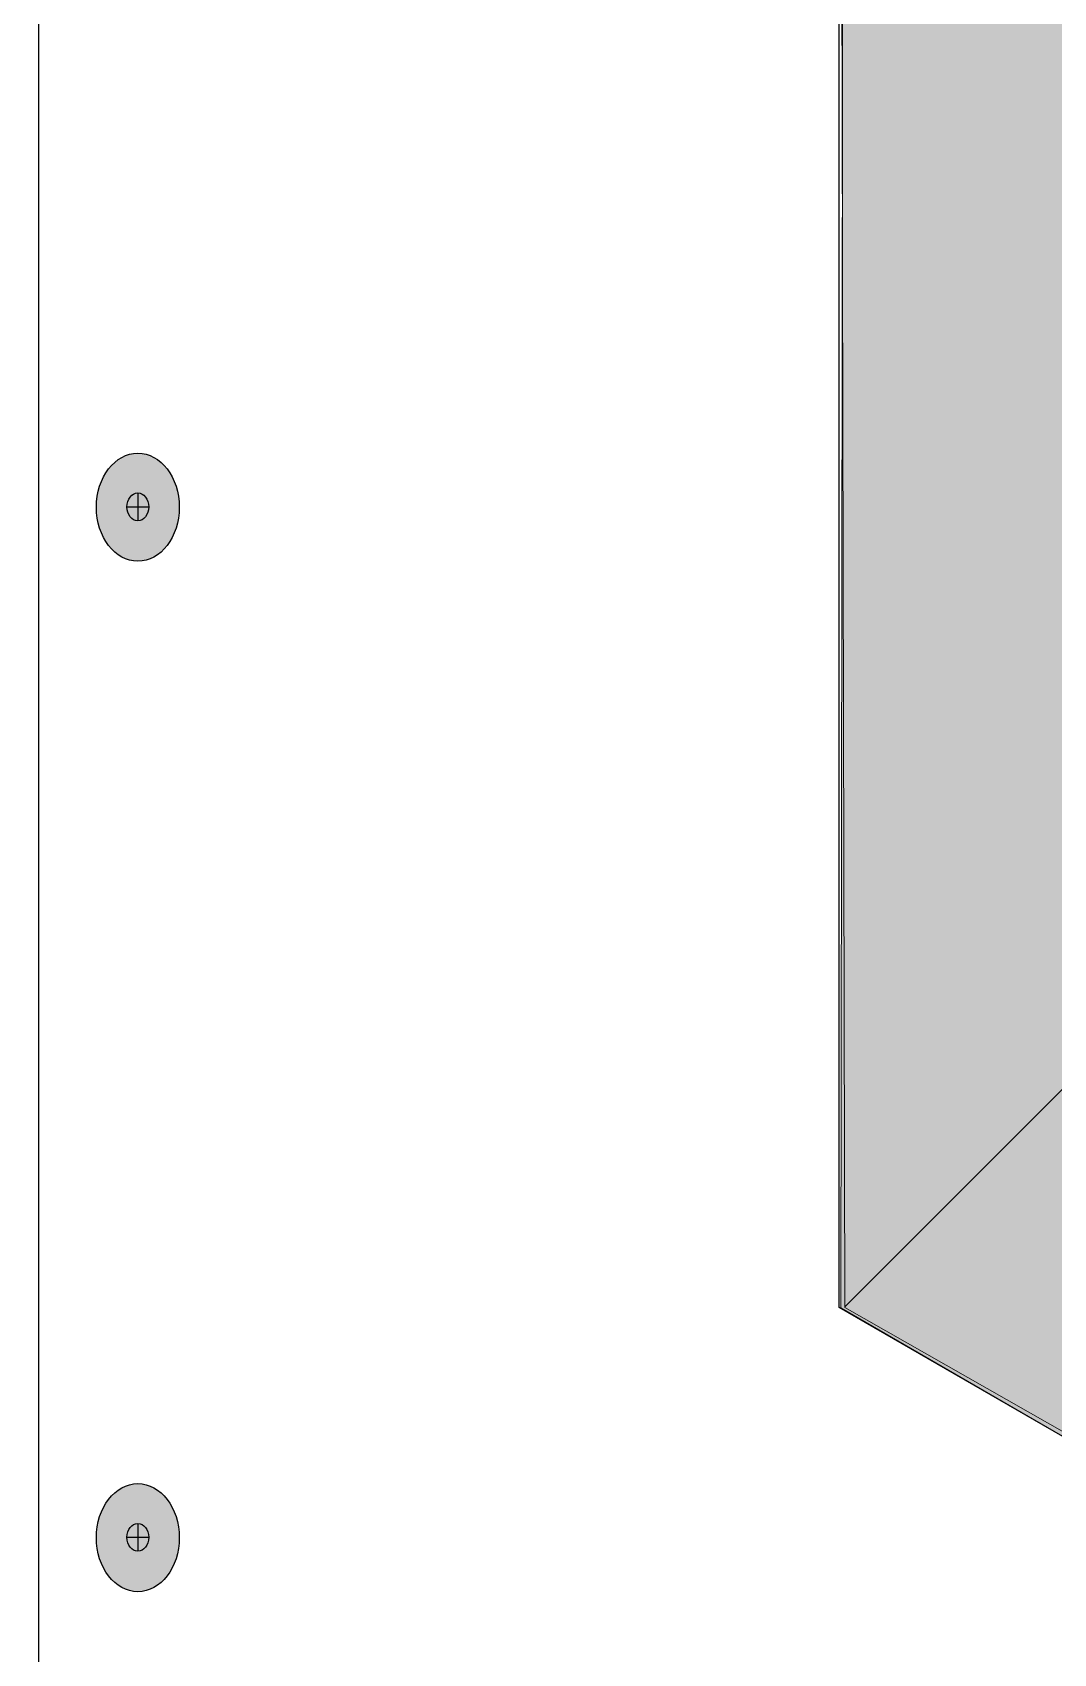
# Model space of a CAD drawing. Header units: inches. Extents: x -26 to 76, y -16 to 22.
# Drawn here: x 62.004 to 63.258, y 6.008 to 7.999 of the extents above; entities that cross this region are included whole.
import ezdxf

# ---------------------------------------------------------------- set-up
doc = ezdxf.new("R2010")
doc.units = ezdxf.units.IN
doc.header["$MEASUREMENT"] = 0
for name, color, linetype, lineweight in [('.ATI-HATCH', 7, 'Continuous', 0), ('G-ANNO-TTLB', 7, 'Continuous', 0), ('LOGOS', 7, 'Continuous', 0), ('TYVEK', 7, 'Continuous', 0)]:
    doc.layers.add(name, color=color, linetype=linetype, lineweight=lineweight)

msp = doc.modelspace()

# ---------------------------------------------------------------- hatches: boundary and pattern name
at = {"layer": '.ATI-HATCH', "true_color": 0x808080, "transparency": 33554483}
msp.add_hatch(color=8, dxfattribs=at).paths.add_polyline_path([(63.2903, 9.487), (63.3434, 9.5174), (63.3434, 9.5182), (63.001, 9.7066), (62.9965, 6.4323), (63.3438, 6.2314), (63.3434, 7.0752), (63.2903, 7.1059)])
at = {"layer": 'G-ANNO-TTLB', "true_color": 0xff00ff, "transparency": 33554687}
h = msp.add_hatch(color=6, dxfattribs=at)
edge = h.paths.add_edge_path()
edge.add_spline(control_points=[(71.2273, -15.1345), (71.2273, -15.1345), (30.5273, -15.1345), (30.5273, -15.1345), (30.5273, -15.1345), (30.5273, 19.0008), (30.5273, 19.0008), (30.5273, 19.0008), (71.2273, 19.0008), (71.2273, 19.0008), (71.2273, 19.0008), (71.2273, -15.1345), (71.2273, -15.1345)], knot_values=[0, 0, 0, 0, 1, 1, 1, 2, 2, 2, 3, 3, 3, 4, 4, 4, 4], degree=3, periodic=0)
edge = h.paths.add_edge_path()
edge.add_spline(control_points=[(30.6523, 18.8757), (30.6523, 18.8757), (30.6523, -15.0095), (30.6523, -15.0095), (30.6523, -15.0095), (71.1023, -15.0095), (71.1023, -15.0095), (71.1023, -15.0095), (71.1023, 18.8757), (71.1023, 18.8757), (71.1023, 18.8757), (30.6523, 18.8757), (30.6523, 18.8757)], knot_values=[0, 0, 0, 0, 1, 1, 1, 2, 2, 2, 3, 3, 3, 4, 4, 4, 4], degree=3, periodic=0)
edge.add_line((30.6523, 18.8757), (30.6523, 18.8757))
at = {"layer": 'LOGOS', "true_color": 0x000000, "transparency": 33554687}
h = msp.add_hatch(dxfattribs=at)
h.set_pattern_fill('_U', color=18, scale=10, angle=45, style=2, pattern_type=0)
h.set_pattern_definition([(45, (0, 0), (-7.071, 7.071), [])])
h.paths.add_polyline_path([(63.3513, 6.2339), (63.0017, 6.4329), (62.9942, 9.7149), (63.3381, 9.5176), (63.2843, 9.4914), (63.2836, 7.102), (63.348, 7.0672)])
at = {"layer": 'TYVEK', "true_color": 0x003b71, "transparency": 33554687}
h = msp.add_hatch(color=156, dxfattribs=at)
h.dxf.hatch_style = 2
edge = h.paths.add_edge_path()
edge.add_ellipse((62.1331, 7.4155), major_axis=(0, 0.0664), ratio=0.766948, start_angle=0, end_angle=360)
h = msp.add_hatch(color=156, dxfattribs=at)
h.dxf.hatch_style = 2
edge = h.paths.add_edge_path()
edge.add_ellipse((62.1331, 6.1501), major_axis=(0, 0.0664), ratio=0.766948, start_angle=0, end_angle=360)

# ---------------------------------------------------------------- linework, layer by layer
at = {"layer": '.ATI-HATCH'}
msp.add_lwpolyline([(63.2903, 9.487), (63.3434, 9.5174), (63.3434, 9.5182), (63.001, 9.7066), (62.9965, 6.4323), (63.3438, 6.2314), (63.3434, 7.0752), (63.2903, 7.1059)], close=True, dxfattribs=at)
at = {"layer": 'G-ANNO-TTLB'}
for points in [[(71.2273, -15.1345), (71.2273, -15.1345), (30.5273, -15.1345), (30.5273, -15.1345), (30.5273, -15.1345), (30.5273, 19.0008), (30.5273, 19.0008), (30.5273, 19.0008), (71.2273, 19.0008), (71.2273, 19.0008), (71.2273, 19.0008), (71.2273, -15.1345), (71.2273, -15.1345)], [(30.6523, 18.8757), (30.6523, 18.8757), (30.6523, -15.0095), (30.6523, -15.0095), (30.6523, -15.0095), (71.1023, -15.0095), (71.1023, -15.0095), (71.1023, -15.0095), (71.1023, 18.8757), (71.1023, 18.8757), (71.1023, 18.8757), (30.6523, 18.8757), (30.6523, 18.8757)]]:
    msp.add_open_spline(points, degree=3, knots=[0, 0, 0, 0, 1, 1, 1, 2, 2, 2, 3, 3, 3, 4, 4, 4, 4], dxfattribs=at)
at = {"layer": 'LOGOS'}
msp.add_lwpolyline([(63.3513, 6.2339), (63.0017, 6.4329), (62.9942, 9.7149), (63.3381, 9.5176), (63.2843, 9.4914), (63.2836, 7.102), (63.348, 7.0672)], close=True, dxfattribs=at)
at = {"layer": 'TYVEK', "color": 18, "lineweight": 25, "true_color": 0x000000}
msp.add_line((62.0109, 11.798), (62.0109, 5.9318), dxfattribs=at)
at = {"layer": 'TYVEK', "color": 243, "lineweight": 25, "true_color": 0xcc667f}
for p, q in [((62.9945, 6.4327), (62.9945, 9.7152)), ((63.3438, 6.2314), (62.9945, 6.4326))]:
    msp.add_line(p, q, dxfattribs=at)
at = {"layer": 'TYVEK', "color": 252, "lineweight": 25, "true_color": 0x848484}
for p, q in [((62.1331, 7.433), (62.1331, 7.3988)), ((62.1196, 7.4159), (62.1466, 7.4159)), ((62.1331, 6.1676), (62.1331, 6.1334)), ((62.1196, 6.1505), (62.1466, 6.1505))]:
    msp.add_line(p, q, dxfattribs=at)
at = {"layer": 'TYVEK', "color": 18, "lineweight": 25, "true_color": 0x000000}
for centre in [(62.1331, 7.4155), (62.1331, 6.1501)]:
    msp.add_ellipse(centre, major_axis=(0, 0.0664), ratio=0.766948, dxfattribs=at)
at = {"layer": 'TYVEK', "color": 252, "lineweight": 25, "true_color": 0x848484}
for centre in [(62.1331, 7.4159), (62.1331, 6.1505)]:
    msp.add_ellipse(centre, major_axis=(0, 0.0171), ratio=0.788846, dxfattribs=at)

doc.saveas('drawing.dxf')
